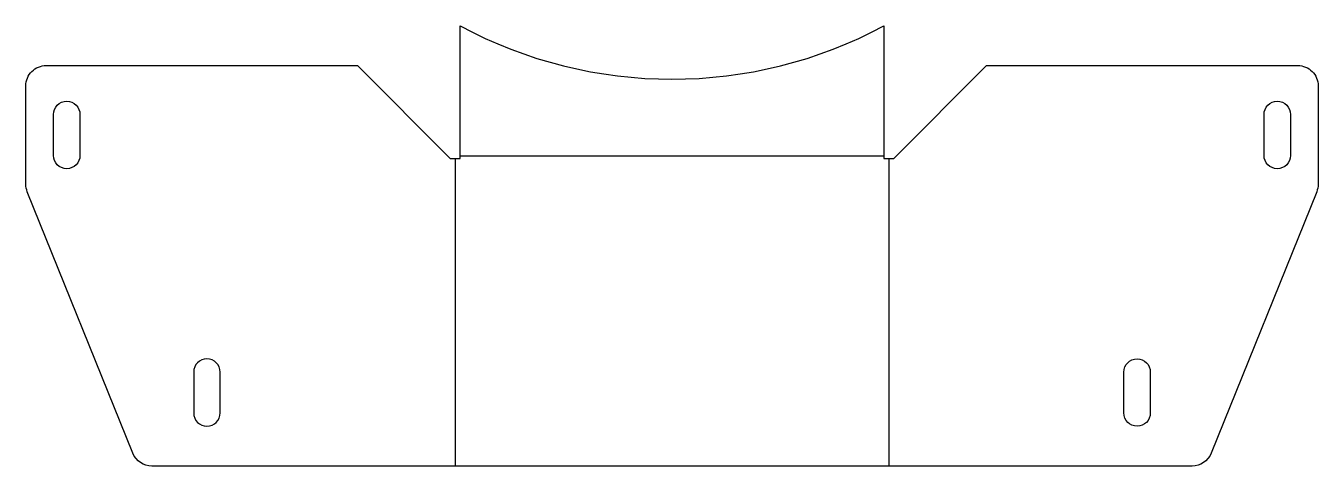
# Model space of a CAD drawing. Extents: x -158 to 158, y 0 to 108.
import ezdxf

# ---------------------------------------------------------------- set-up
doc = ezdxf.new("R2010")
doc.units = 0

msp = doc.modelspace()

# ---------------------------------------------------------------- linework, layer by layer
at = {"layer": '1'}
for points in [[(158.25, 93), (158.25, 68.97, -0.096373), (157.89, 67.1), (132.02, 3.13, -0.30564), (127.38, 0), (-127.38, 0, -0.30564), (-132.02, 3.13), (-157.89, 67.1, -0.096373), (-158.25, 68.97), (-158.25, 93, -0.414214), (-153.25, 98), (-77.05, 98), (-54.33, 75.28), (-51.92, 75.28), (-51.92, 107.69, 0.251165), (51.92, 107.69), (51.92, 75.28), (54.33, 75.28), (77.05, 98), (153.25, 98, -0.414214)], [(-145, 86), (-145, 76, -1), (-151.5, 76), (-151.5, 86, -1)], [(151.5, 86), (151.5, 76, -1), (145, 76), (145, 86, -1)], [(-110.65, 23, 1), (-117.15, 23), (-117.15, 13, 1), (-110.65, 13)], [(117.15, 23), (117.15, 13, -1), (110.65, 13), (110.65, 23, -1)]]:
    msp.add_lwpolyline(points, format="xyb", close=True, dxfattribs=at)
at = {"layer": '2'}
for p, q in [((-53.13, 75.28), (-53.13, 0)), ((-51.92, 75.88), (51.92, 75.88)), ((53.13, 75.28), (53.13, 0))]:
    msp.add_line(p, q, dxfattribs=at)

doc.saveas('drawing.dxf')
